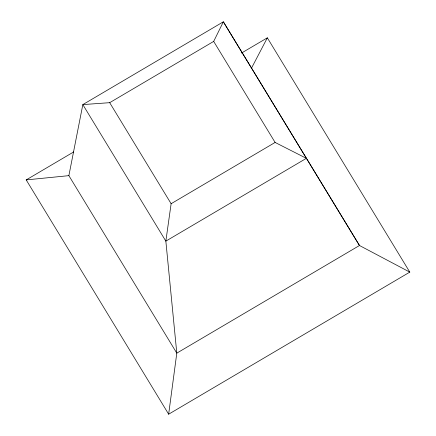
<?xml version="1.0" encoding="UTF-8"?>
<svg xmlns="http://www.w3.org/2000/svg" width="436" height="436" viewBox="0 0 436 436"><rect width="100%" height="100%" fill="white"/><g stroke="black" fill="none" stroke-linecap="round" stroke-linejoin="round"><path stroke-width="0.65" d="M168.656 414.2L176.798 353.144L165.849 241.13L171.119 203.716L109.687 102.678L82.829 104.602L68.877 175.648L176.798 353.144L359.482 245.501L409.796 272.119L168.656 414.2L26.204 179.91L73.728 151.908M213.678 41.409L223.357 21.8L359.482 245.501L223.357 21.8L82.829 104.602L165.849 241.13L306.372 158.333L275.111 142.441L213.678 41.409L109.687 102.678M251.561 68.011L267.344 37.828L409.796 272.119M241.528 53.039L267.344 37.828M171.119 203.716L275.111 142.441M26.204 179.91L68.877 175.648"/></g></svg>
